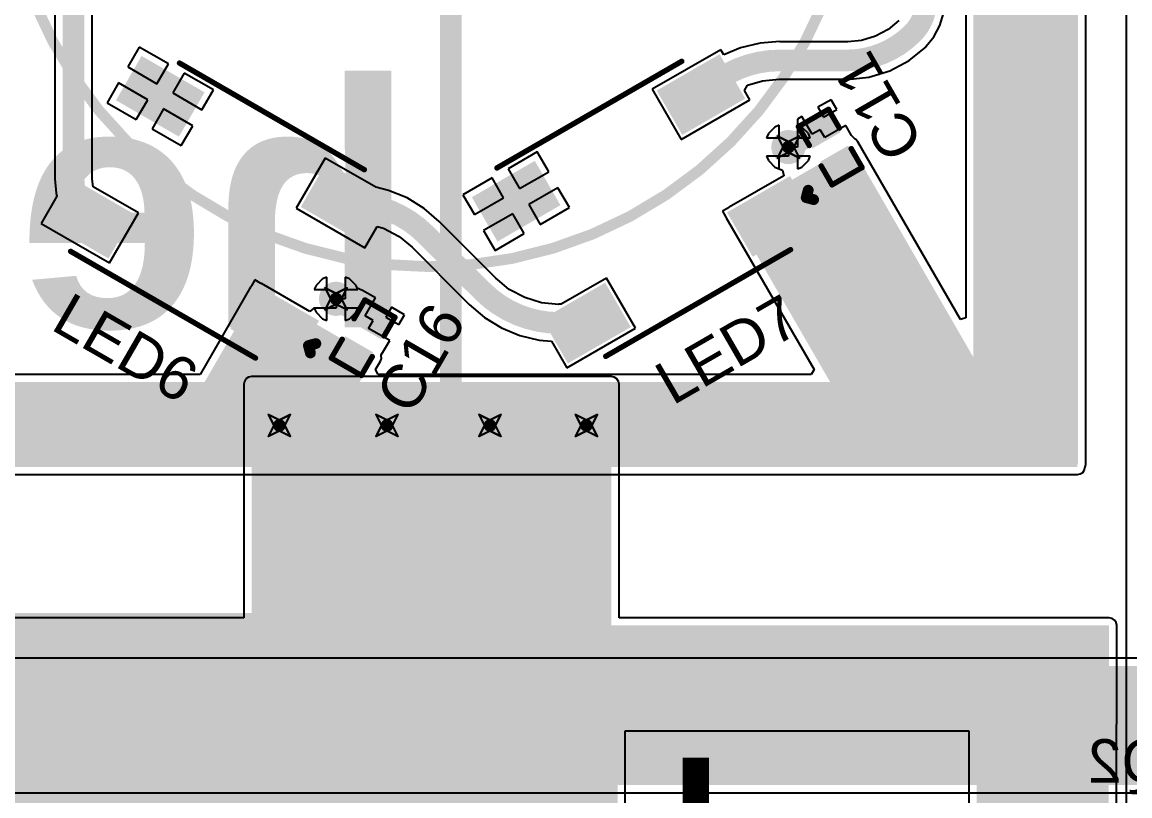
# Model space of a CAD drawing. Header units: inches. Extents: x -0.4 to 12.9, y -0.9 to 6.
# Drawn here: x 1.199 to 2.221, y 0.102 to 0.816 of the extents above; entities that cross this region are included whole.
import ezdxf

# ---------------------------------------------------------------- set-up
doc = ezdxf.new("R2010")
doc.units = ezdxf.units.IN
doc.header["$MEASUREMENT"] = 0
for name, color, linetype in [('Bottom Layer', 5, 'Continuous'), ('Bottom Overlay', 54, 'Continuous'), ('Bottom Solder', 6, 'Continuous'), ('Deimensions', 6, 'Continuous'), ('Drill Drawing', 1, 'Continuous'), ('Top Layer', 1, 'Continuous'), ('Top Overlay', 2, 'Continuous'), ('Top Paste', 8, 'Continuous'), ('Top Solder', 216, 'Continuous'), ('Via Holes', 16, 'Continuous')]:
    doc.layers.add(name, color=color, linetype=linetype)
doc.styles.add('Arial', font='', dxfattribs={"height": 0.2})
doc.styles.add('Arial_Bold', font='', dxfattribs={"height": 0.2})
doc.styles.get('Arial').set_extended_font_data('Arial')
doc.styles.get('Arial_Bold').set_extended_font_data('Arial', bold=True)

# ---------------------------------------------------------------- blocks, each defined once
blk = doc.blocks.new('WS2812B_XF02_W_27')
at = {"layer": 'Top Layer'}
for points in [[(-0.128, 0.0846), (-0.0689, 0.0846), (-0.0689, 0.0453), (-0.128, 0.0453)], [(0.128, 0.0453), (0.0689, 0.0453), (0.0689, 0.0846), (0.128, 0.0846)], [(-0.128, -0.0453), (-0.0689, -0.0453), (-0.0689, -0.0846), (-0.128, -0.0846)], [(0.0689, -0.0453), (0.128, -0.0453), (0.128, -0.0846), (0.0689, -0.0846)]]:
    blk.add_hatch(color=1, dxfattribs=at).paths.add_polyline_path(points)
at = {"layer": 'Top Paste'}
for points in [[(-0.128, 0.0846), (-0.0689, 0.0846), (-0.0689, 0.0453), (-0.128, 0.0453)], [(0.128, 0.0453), (0.0689, 0.0453), (0.0689, 0.0846), (0.128, 0.0846)], [(-0.128, -0.0453), (-0.0689, -0.0453), (-0.0689, -0.0846), (-0.128, -0.0846)], [(0.0689, -0.0453), (0.128, -0.0453), (0.128, -0.0846), (0.0689, -0.0846)]]:
    blk.add_hatch(color=8, dxfattribs=at).paths.add_polyline_path(points)
at = {"layer": 'Top Solder'}
for points in [[(-0.132, 0.0886), (-0.0649, 0.0886), (-0.0649, 0.0413), (-0.132, 0.0413)], [(0.132, 0.0413), (0.0649, 0.0413), (0.0649, 0.0886), (0.132, 0.0886)], [(-0.132, -0.0413), (-0.0649, -0.0413), (-0.0649, -0.0886), (-0.132, -0.0886)], [(0.0649, -0.0413), (0.132, -0.0413), (0.132, -0.0886), (0.0649, -0.0886)]]:
    blk.add_hatch(color=216, dxfattribs=at).paths.add_polyline_path(points)
at = {"layer": 'Top Overlay'}
for points in [[(0.0984, 0.1004, 0.005, 0.005, 0), (-0.0984, 0.1004, 0.005, 0.005, 0)], [(-0.135, 0.066, 0.01, 0.01, 0), (-0.14, 0.071, 0.01, 0.01, 0)], [(-0.14, 0.061, 0.01, 0.01, 0), (-0.14, 0.071, 0.01, 0.01, 0)], [(-0.135, 0.066, 0.01, 0.01, 0), (-0.14, 0.061, 0.01, 0.01, 0)], [(0.0984, -0.1004, 0.005, 0.005, 0), (-0.0984, -0.1004, 0.005, 0.005, 0)]]:
    blk.add_lwpolyline(points, format="xyseb", dxfattribs=at)
for points in [[(-0.0997, 0.1004, 0.0025, 0.0025, 1), (-0.0972, 0.1004, 0.0025, 0.0025, 1)], [(0.0972, 0.1004, 0.0025, 0.0025, 1), (0.0997, 0.1004, 0.0025, 0.0025, 1)], [(-0.1425, 0.071, 0.005, 0.005, 1), (-0.1375, 0.071, 0.005, 0.005, 1)], [(-0.1425, 0.071, 0.005, 0.005, 1), (-0.1375, 0.071, 0.005, 0.005, 1)], [(-0.1425, 0.061, 0.005, 0.005, 1), (-0.1375, 0.061, 0.005, 0.005, 1)], [(-0.1425, 0.061, 0.005, 0.005, 1), (-0.1375, 0.061, 0.005, 0.005, 1)], [(-0.1375, 0.066, 0.005, 0.005, 1), (-0.1325, 0.066, 0.005, 0.005, 1)], [(-0.1375, 0.066, 0.005, 0.005, 1), (-0.1325, 0.066, 0.005, 0.005, 1)], [(-0.0997, -0.1004, 0.0025, 0.0025, 1), (-0.0972, -0.1004, 0.0025, 0.0025, 1)], [(0.0972, -0.1004, 0.0025, 0.0025, 1), (0.0997, -0.1004, 0.0025, 0.0025, 1)]]:
    blk.add_lwpolyline(points, format="xyseb", close=True, dxfattribs=at)
blk = doc.blocks.new('WS2812B_XF02_W_28')
at = {"layer": 'Top Layer'}
for points in [[(-0.128, 0.0846), (-0.0689, 0.0846), (-0.0689, 0.0453), (-0.128, 0.0453)], [(0.128, 0.0453), (0.0689, 0.0453), (0.0689, 0.0846), (0.128, 0.0846)], [(-0.128, -0.0453), (-0.0689, -0.0453), (-0.0689, -0.0846), (-0.128, -0.0846)], [(0.0689, -0.0453), (0.128, -0.0453), (0.128, -0.0846), (0.0689, -0.0846)]]:
    blk.add_hatch(color=1, dxfattribs=at).paths.add_polyline_path(points)
at = {"layer": 'Top Paste'}
for points in [[(-0.128, 0.0846), (-0.0689, 0.0846), (-0.0689, 0.0453), (-0.128, 0.0453)], [(0.128, 0.0453), (0.0689, 0.0453), (0.0689, 0.0846), (0.128, 0.0846)], [(-0.128, -0.0453), (-0.0689, -0.0453), (-0.0689, -0.0846), (-0.128, -0.0846)], [(0.0689, -0.0453), (0.128, -0.0453), (0.128, -0.0846), (0.0689, -0.0846)]]:
    blk.add_hatch(color=8, dxfattribs=at).paths.add_polyline_path(points)
at = {"layer": 'Top Solder'}
for points in [[(-0.132, 0.0886), (-0.0649, 0.0886), (-0.0649, 0.0413), (-0.132, 0.0413)], [(0.132, 0.0413), (0.0649, 0.0413), (0.0649, 0.0886), (0.132, 0.0886)], [(-0.132, -0.0413), (-0.0649, -0.0413), (-0.0649, -0.0886), (-0.132, -0.0886)], [(0.0649, -0.0413), (0.132, -0.0413), (0.132, -0.0886), (0.0649, -0.0886)]]:
    blk.add_hatch(color=216, dxfattribs=at).paths.add_polyline_path(points)
at = {"layer": 'Top Overlay'}
for points in [[(0.0984, 0.1004, 0.005, 0.005, 0), (-0.0984, 0.1004, 0.005, 0.005, 0)], [(-0.14, 0.071, 0.01, 0.01, 0), (-0.14, 0.061, 0.01, 0.01, 0)], [(-0.135, 0.066, 0.01, 0.01, 0), (-0.14, 0.071, 0.01, 0.01, 0)], [(-0.135, 0.066, 0.01, 0.01, 0), (-0.14, 0.061, 0.01, 0.01, 0)], [(0.0984, -0.1004, 0.005, 0.005, 0), (-0.0984, -0.1004, 0.005, 0.005, 0)]]:
    blk.add_lwpolyline(points, format="xyseb", dxfattribs=at)
for points in [[(-0.0997, 0.1004, 0.0025, 0.0025, 1), (-0.0972, 0.1004, 0.0025, 0.0025, 1)], [(0.0972, 0.1004, 0.0025, 0.0025, 1), (0.0997, 0.1004, 0.0025, 0.0025, 1)], [(-0.1425, 0.071, 0.005, 0.005, 1), (-0.1375, 0.071, 0.005, 0.005, 1)], [(-0.1425, 0.071, 0.005, 0.005, 1), (-0.1375, 0.071, 0.005, 0.005, 1)], [(-0.1425, 0.061, 0.005, 0.005, 1), (-0.1375, 0.061, 0.005, 0.005, 1)], [(-0.1425, 0.061, 0.005, 0.005, 1), (-0.1375, 0.061, 0.005, 0.005, 1)], [(-0.1375, 0.066, 0.005, 0.005, 1), (-0.1325, 0.066, 0.005, 0.005, 1)], [(-0.1375, 0.066, 0.005, 0.005, 1), (-0.1325, 0.066, 0.005, 0.005, 1)], [(-0.0997, -0.1004, 0.0025, 0.0025, 1), (-0.0972, -0.1004, 0.0025, 0.0025, 1)], [(0.0972, -0.1004, 0.0025, 0.0025, 1), (0.0997, -0.1004, 0.0025, 0.0025, 1)]]:
    blk.add_lwpolyline(points, format="xyseb", close=True, dxfattribs=at)
blk = doc.blocks.new('C___0402_48')
at = {"layer": 'Top Layer'}
for points in [[(-0.0275, -0.0125), (-0.0275, 0.0125), (-0.0095, 0.0125), (-0.0095, -0.0125)], [(0.0095, -0.0125), (0.0095, 0.0125), (0.0275, 0.0125), (0.0275, -0.0125)]]:
    blk.add_hatch(color=1, dxfattribs=at).paths.add_polyline_path(points)
at = {"layer": 'Top Paste'}
for points in [[(-0.0275, -0.0125), (-0.0275, 0.0125), (-0.0095, 0.0125), (-0.0095, -0.0125)], [(0.0095, -0.0125), (0.0095, 0.0125), (0.0275, 0.0125), (0.0275, -0.0125)]]:
    blk.add_hatch(color=8, dxfattribs=at).paths.add_polyline_path(points)
at = {"layer": 'Top Solder'}
for points in [[(-0.0299, -0.0149), (-0.0299, 0.0149), (-0.0071, 0.0149), (-0.0071, -0.0149)], [(0.0071, -0.0149), (0.0071, 0.0149), (0.0299, 0.0149), (0.0299, -0.0149)]]:
    blk.add_hatch(color=216, dxfattribs=at).paths.add_polyline_path(points)
at = {"layer": 'Top Overlay'}
for points in [[(-0.031, -0.016, 0.005, 0.005, 0), (-0.031, 0.016, 0.005, 0.005, 0)], [(-0.011, 0.016, 0.005, 0.005, 0), (-0.031, 0.016, 0.005, 0.005, 0)], [(0.031, 0.016, 0.005, 0.005, 0), (0.011, 0.016, 0.005, 0.005, 0)], [(0.031, -0.016, 0.005, 0.005, 0), (0.031, 0.016, 0.005, 0.005, 0)], [(-0.011, -0.016, 0.005, 0.005, 0), (-0.031, -0.016, 0.005, 0.005, 0)], [(0.031, -0.016, 0.005, 0.005, 0), (0.011, -0.016, 0.005, 0.005, 0)]]:
    blk.add_lwpolyline(points, format="xyseb", dxfattribs=at)
for points in [[(-0.0323, 0.016, 0.0025, 0.0025, 1), (-0.0297, 0.016, 0.0025, 0.0025, 1)], [(-0.0323, 0.016, 0.0025, 0.0025, 1), (-0.0297, 0.016, 0.0025, 0.0025, 1)], [(-0.0123, 0.016, 0.0025, 0.0025, 1), (-0.0097, 0.016, 0.0025, 0.0025, 1)], [(0.0097, 0.016, 0.0025, 0.0025, 1), (0.0123, 0.016, 0.0025, 0.0025, 1)], [(0.0297, 0.016, 0.0025, 0.0025, 1), (0.0323, 0.016, 0.0025, 0.0025, 1)], [(0.0297, 0.016, 0.0025, 0.0025, 1), (0.0323, 0.016, 0.0025, 0.0025, 1)], [(-0.0323, -0.016, 0.0025, 0.0025, 1), (-0.0297, -0.016, 0.0025, 0.0025, 1)], [(-0.0323, -0.016, 0.0025, 0.0025, 1), (-0.0297, -0.016, 0.0025, 0.0025, 1)], [(-0.0123, -0.016, 0.0025, 0.0025, 1), (-0.0097, -0.016, 0.0025, 0.0025, 1)], [(0.0097, -0.016, 0.0025, 0.0025, 1), (0.0123, -0.016, 0.0025, 0.0025, 1)], [(0.0297, -0.016, 0.0025, 0.0025, 1), (0.0323, -0.016, 0.0025, 0.0025, 1)], [(0.0297, -0.016, 0.0025, 0.0025, 1), (0.0323, -0.016, 0.0025, 0.0025, 1)]]:
    blk.add_lwpolyline(points, format="xyseb", close=True, dxfattribs=at)
blk = doc.blocks.new('C___0402_53')
at = {"layer": 'Top Layer'}
for points in [[(-0.0275, -0.0125), (-0.0275, 0.0125), (-0.0095, 0.0125), (-0.0095, -0.0125)], [(0.0095, -0.0125), (0.0095, 0.0125), (0.0275, 0.0125), (0.0275, -0.0125)]]:
    blk.add_hatch(color=1, dxfattribs=at).paths.add_polyline_path(points)
at = {"layer": 'Top Paste'}
for points in [[(-0.0275, -0.0125), (-0.0275, 0.0125), (-0.0095, 0.0125), (-0.0095, -0.0125)], [(0.0095, -0.0125), (0.0095, 0.0125), (0.0275, 0.0125), (0.0275, -0.0125)]]:
    blk.add_hatch(color=8, dxfattribs=at).paths.add_polyline_path(points)
at = {"layer": 'Top Solder'}
for points in [[(-0.0299, -0.0149), (-0.0299, 0.0149), (-0.0071, 0.0149), (-0.0071, -0.0149)], [(0.0071, -0.0149), (0.0071, 0.0149), (0.0299, 0.0149), (0.0299, -0.0149)]]:
    blk.add_hatch(color=216, dxfattribs=at).paths.add_polyline_path(points)
at = {"layer": 'Top Overlay'}
for points in [[(-0.031, -0.016, 0.005, 0.005, 0), (-0.031, 0.016, 0.005, 0.005, 0)], [(-0.031, 0.016, 0.005, 0.005, 0), (-0.011, 0.016, 0.005, 0.005, 0)], [(0.011, 0.016, 0.005, 0.005, 0), (0.031, 0.016, 0.005, 0.005, 0)], [(0.031, -0.016, 0.005, 0.005, 0), (0.031, 0.016, 0.005, 0.005, 0)], [(-0.031, -0.016, 0.005, 0.005, 0), (-0.011, -0.016, 0.005, 0.005, 0)], [(0.011, -0.016, 0.005, 0.005, 0), (0.031, -0.016, 0.005, 0.005, 0)]]:
    blk.add_lwpolyline(points, format="xyseb", dxfattribs=at)
for points in [[(-0.0323, 0.016, 0.0025, 0.0025, 1), (-0.0297, 0.016, 0.0025, 0.0025, 1)], [(-0.0323, 0.016, 0.0025, 0.0025, 1), (-0.0297, 0.016, 0.0025, 0.0025, 1)], [(-0.0123, 0.016, 0.0025, 0.0025, 1), (-0.0097, 0.016, 0.0025, 0.0025, 1)], [(0.0097, 0.016, 0.0025, 0.0025, 1), (0.0123, 0.016, 0.0025, 0.0025, 1)], [(0.0297, 0.016, 0.0025, 0.0025, 1), (0.0323, 0.016, 0.0025, 0.0025, 1)], [(0.0297, 0.016, 0.0025, 0.0025, 1), (0.0323, 0.016, 0.0025, 0.0025, 1)], [(-0.0323, -0.016, 0.0025, 0.0025, 1), (-0.0297, -0.016, 0.0025, 0.0025, 1)], [(-0.0323, -0.016, 0.0025, 0.0025, 1), (-0.0297, -0.016, 0.0025, 0.0025, 1)], [(-0.0123, -0.016, 0.0025, 0.0025, 1), (-0.0097, -0.016, 0.0025, 0.0025, 1)], [(0.0097, -0.016, 0.0025, 0.0025, 1), (0.0123, -0.016, 0.0025, 0.0025, 1)], [(0.0297, -0.016, 0.0025, 0.0025, 1), (0.0323, -0.016, 0.0025, 0.0025, 1)], [(0.0297, -0.016, 0.0025, 0.0025, 1), (0.0323, -0.016, 0.0025, 0.0025, 1)]]:
    blk.add_lwpolyline(points, format="xyseb", close=True, dxfattribs=at)

msp = doc.modelspace()

# ---------------------------------------------------------------- hatches: boundary and pattern name
at = {"layer": 'Bottom Layer'}
h = msp.add_hatch(color=5, dxfattribs=at)
edge = h.paths.add_edge_path()
edge.add_arc((1.9064, 0.701), 0.0118, 0, 360)
h = msp.add_hatch(color=5, dxfattribs=at)
edge = h.paths.add_edge_path()
edge.add_arc((1.489, 0.5609), 0.0118, 0, 360)
for points in [[(1.411, 0.2023), (1.743, 0.2023), (1.743, 0.482), (1.411, 0.482)], [(1.0387, 0.0676), (1.7488, 0.0676), (1.7488, 0.2593), (1.0387, 0.2593)], [(1.265, 0.169), (2.2023, 0.169), (2.2023, 0.2593), (1.265, 0.2593)], [(2.08, 0.0605), (2.2019, 0.0605), (2.2019, 0.2593), (2.08, 0.2593)], [(2.08, -0.1457), (2.119, -0.1457), (2.119, 0.1616), (2.08, 0.1616)]]:
    msp.add_hatch(color=5, dxfattribs=at).paths.add_polyline_path(points)
h = msp.add_hatch(color=5, dxfattribs=at)
edge = h.paths.add_edge_path()
edge.add_arc((1.4367, 0.444), 0.0118, 0, 360)
h = msp.add_hatch(color=5, dxfattribs=at)
edge = h.paths.add_edge_path()
edge.add_arc((1.536, 0.444), 0.0118, 0, 360)
h = msp.add_hatch(color=5, dxfattribs=at)
edge = h.paths.add_edge_path()
edge.add_arc((1.631, 0.444), 0.0118, 0, 360)
h = msp.add_hatch(color=5, dxfattribs=at)
edge = h.paths.add_edge_path()
edge.add_arc((1.72, 0.444), 0.0118, 0, 360)
at = {"layer": 'Bottom Solder'}
h = msp.add_hatch(color=6, dxfattribs=at)
edge = h.paths.add_edge_path()
edge.add_arc((1.9064, 0.701), 0.0158, 0, 360)
h = msp.add_hatch(color=6, dxfattribs=at)
edge = h.paths.add_edge_path()
edge.add_arc((1.489, 0.5609), 0.0158, 0, 360)
h = msp.add_hatch(color=6, dxfattribs=at)
edge = h.paths.add_edge_path()
edge.add_arc((1.4367, 0.444), 0.0158, 0, 360)
h = msp.add_hatch(color=6, dxfattribs=at)
edge = h.paths.add_edge_path()
edge.add_arc((1.536, 0.444), 0.0158, 0, 360)
h = msp.add_hatch(color=6, dxfattribs=at)
edge = h.paths.add_edge_path()
edge.add_arc((1.631, 0.444), 0.0158, 0, 360)
h = msp.add_hatch(color=6, dxfattribs=at)
edge = h.paths.add_edge_path()
edge.add_arc((1.72, 0.444), 0.0158, 0, 360)
at = {"layer": 'Top Layer'}
for points in [[(2.0771, 0.4082), (2.1736, 0.4082), (2.1736, 1.595), (2.0771, 1.595)], [(2.0929, 0.4795), (1.9643, 0.7023), (1.8552, 0.6393), (1.9839, 0.4165)], [(1.4706, 0.4147), (1.5238, 0.5068), (1.4166, 0.5687), (1.3634, 0.4766)], [(2.173, 0.484), (0.951, 0.484), (0.951, 0.4057), (2.173, 0.4057)], [(0.9231, 0.112), (2.479, 0.112), (2.479, 0.2218), (0.9231, 0.2218)]]:
    msp.add_hatch(color=1, dxfattribs=at).paths.add_polyline_path(points)
h = msp.add_hatch(color=1, dxfattribs=at)
edge = h.paths.add_edge_path()
edge.add_arc((1.9064, 0.701), 0.0118, 0, 360)
h = msp.add_hatch(color=1, dxfattribs=at)
edge = h.paths.add_edge_path()
edge.add_arc((1.489, 0.5609), 0.0118, 0, 360)
h = msp.add_hatch(color=1, dxfattribs=at)
edge = h.paths.add_edge_path()
edge.add_arc((1.4367, 0.444), 0.0118, 0, 360)
h = msp.add_hatch(color=1, dxfattribs=at)
edge = h.paths.add_edge_path()
edge.add_arc((1.536, 0.444), 0.0118, 0, 360)
h = msp.add_hatch(color=1, dxfattribs=at)
edge = h.paths.add_edge_path()
edge.add_arc((1.631, 0.444), 0.0118, 0, 360)
h = msp.add_hatch(color=1, dxfattribs=at)
edge = h.paths.add_edge_path()
edge.add_arc((1.72, 0.444), 0.0118, 0, 360)
at = {"layer": 'Top Solder'}
h = msp.add_hatch(color=216, dxfattribs=at)
edge = h.paths.add_edge_path()
edge.add_arc((1.9064, 0.701), 0.0158, 0, 360)
h = msp.add_hatch(color=216, dxfattribs=at)
edge = h.paths.add_edge_path()
edge.add_arc((1.489, 0.5609), 0.0158, 0, 360)
h = msp.add_hatch(color=216, dxfattribs=at)
edge = h.paths.add_edge_path()
edge.add_arc((1.4367, 0.444), 0.0158, 0, 360)
h = msp.add_hatch(color=216, dxfattribs=at)
edge = h.paths.add_edge_path()
edge.add_arc((1.536, 0.444), 0.0158, 0, 360)
h = msp.add_hatch(color=216, dxfattribs=at)
edge = h.paths.add_edge_path()
edge.add_arc((1.631, 0.444), 0.0158, 0, 360)
h = msp.add_hatch(color=216, dxfattribs=at)
edge = h.paths.add_edge_path()
edge.add_arc((1.72, 0.444), 0.0158, 0, 360)
at = {"layer": 'Via Holes'}
h = msp.add_hatch(color=7, dxfattribs=at)
edge = h.paths.add_edge_path()
edge.add_arc((1.9064, 0.701), 0.00591, 0, 360)
h = msp.add_hatch(color=7, dxfattribs=at)
edge = h.paths.add_edge_path()
edge.add_arc((1.489, 0.5609), 0.00591, 0, 360)
h = msp.add_hatch(color=7, dxfattribs=at)
edge = h.paths.add_edge_path()
edge.add_arc((1.4367, 0.444), 0.00591, 0, 360)
h = msp.add_hatch(color=7, dxfattribs=at)
edge = h.paths.add_edge_path()
edge.add_arc((1.536, 0.444), 0.00591, 0, 360)
h = msp.add_hatch(color=7, dxfattribs=at)
edge = h.paths.add_edge_path()
edge.add_arc((1.631, 0.444), 0.00591, 0, 360)
h = msp.add_hatch(color=7, dxfattribs=at)
edge = h.paths.add_edge_path()
edge.add_arc((1.72, 0.444), 0.00591, 0, 360)

# ---------------------------------------------------------------- linework, layer by layer
at = {"layer": 'Bottom Layer'}
for p, q in [((2.2179, 0.981), (2.2179, 0.0513)), ((1.894, 0.7195), (1.8879, 0.7134)), ((1.8979, 0.7211), (1.894, 0.7195)), ((1.8979, 0.7095), (1.8979, 0.7211)), ((1.9187, 0.7195), (1.9149, 0.7211)), ((1.9149, 0.7211), (1.9149, 0.7095)), ((1.9249, 0.7134), (1.9187, 0.7195)), ((1.8879, 0.7134), (1.8863, 0.7095)), ((1.8863, 0.7095), (1.8979, 0.7095)), ((1.9149, 0.7095), (1.9265, 0.7095)), ((1.9265, 0.7095), (1.9249, 0.7134)), ((1.8979, 0.6925), (1.8863, 0.6925)), ((1.8863, 0.6925), (1.8879, 0.6886)), ((1.8879, 0.6886), (1.894, 0.6825)), ((1.8979, 0.6809), (1.8979, 0.6925)), ((1.9265, 0.6925), (1.9149, 0.6925)), ((1.9149, 0.6925), (1.9149, 0.6809)), ((1.9187, 0.6825), (1.9249, 0.6886)), ((1.9249, 0.6886), (1.9265, 0.6925)), ((1.894, 0.6825), (1.8979, 0.6809)), ((1.9149, 0.6809), (1.9187, 0.6825)), ((1.4705, 0.5732), (1.4689, 0.5694)), ((1.4766, 0.5794), (1.4705, 0.5732)), ((1.4805, 0.581), (1.4766, 0.5794)), ((1.4805, 0.5694), (1.4805, 0.581)), ((1.5013, 0.5794), (1.4975, 0.581)), ((1.4975, 0.581), (1.4975, 0.5694)), ((1.5075, 0.5732), (1.5013, 0.5794)), ((1.5091, 0.5694), (1.5075, 0.5732)), ((1.4689, 0.5694), (1.4805, 0.5694)), ((1.4975, 0.5694), (1.5091, 0.5694)), ((1.4805, 0.5524), (1.4689, 0.5524)), ((1.4689, 0.5524), (1.4705, 0.5485)), ((1.4805, 0.5408), (1.4805, 0.5524)), ((1.5091, 0.5524), (1.4975, 0.5524)), ((1.4975, 0.5524), (1.4975, 0.5408)), ((1.5075, 0.5485), (1.5091, 0.5524)), ((1.4705, 0.5485), (1.4766, 0.5424)), ((1.4766, 0.5424), (1.4805, 0.5408)), ((1.4975, 0.5408), (1.5013, 0.5424)), ((1.5013, 0.5424), (1.5075, 0.5485)), ((1.4044, 0.4847), (1.4038, 0.482)), ((1.4038, 0.482), (1.4038, 0.2664)), ((1.4059, 0.487), (1.4044, 0.4847)), ((1.4082, 0.4886), (1.4059, 0.487)), ((1.411, 0.4891), (1.4082, 0.4886)), ((1.743, 0.4891), (1.411, 0.4891)), ((1.7457, 0.4886), (1.743, 0.4891)), ((1.748, 0.487), (1.7457, 0.4886)), ((1.7495, 0.4847), (1.748, 0.487)), ((1.7501, 0.482), (1.7495, 0.4847)), ((1.7501, 0.2664), (1.7501, 0.482)), ((1.4038, 0.2664), (1.0387, 0.2664)), ((2.2023, 0.2664), (1.7501, 0.2664)), ((2.205, 0.2658), (2.2023, 0.2664)), ((2.2073, 0.2643), (2.205, 0.2658)), ((2.2089, 0.262), (2.2073, 0.2643)), ((2.2094, 0.2593), (2.2089, 0.262)), ((2.2094, 0.169), (2.2094, 0.2593)), ((2.209, 0.167), (2.2094, 0.169)), ((2.209, 0.0605), (2.209, 0.167)), ((1.7559, 0.0676), (1.7559, 0.1619)), ((1.7559, 0.1619), (2.0728, 0.1619)), ((2.0728, 0.1619), (2.0728, 0.0605))]:
    msp.add_line(p, q, dxfattribs=at)
at = {"layer": 'Bottom Overlay'}
for points in [[(1.5949, 0.2607, 0.02, 0.02, 0), (1.5949, 1.6386, 0.02, 0.02, 0)], [(0.217, 0.2607, 0.02, 0.02, 0), (1.5949, 0.2607, 0.02, 0.02, 0)]]:
    msp.add_lwpolyline(points, format="xyseb", dxfattribs=at)
msp.add_lwpolyline([(1.5899, 0.2607, 0.01, 0.01, 1), (1.5999, 0.2607, 0.01, 0.01, 1)], format="xyseb", close=True, dxfattribs=at)
msp.add_lwpolyline([(1.5899, 0.2607, 0.01, 0.01, 1), (1.5999, 0.2607, 0.01, 0.01, 1)], format="xyseb", close=True, dxfattribs=at)
at = {"layer": 'Deimensions'}
msp.add_lwpolyline([(1.9685, 0.9843, 0.01, 0.01, 1), (1.1811, 0.9843, 0.01, 0.01, 1)], format="xyseb", close=True, dxfattribs=at)
at = {"layer": 'Drill Drawing'}
for points in [[(1.8964, 0.711, 0.002, 0.002, 0), (1.9064, 0.706, 0.002, 0.002, 0)], [(1.8964, 0.711, 0.002, 0.002, 0), (1.9014, 0.701, 0.002, 0.002, 0)], [(1.9064, 0.706, 0.002, 0.002, 0), (1.9164, 0.711, 0.002, 0.002, 0)], [(1.9114, 0.701, 0.002, 0.002, 0), (1.9164, 0.711, 0.002, 0.002, 0)], [(1.8964, 0.691, 0.002, 0.002, 0), (1.9014, 0.701, 0.002, 0.002, 0)], [(1.8964, 0.691, 0.002, 0.002, 0), (1.9064, 0.696, 0.002, 0.002, 0)], [(1.9064, 0.696, 0.002, 0.002, 0), (1.9164, 0.691, 0.002, 0.002, 0)], [(1.9114, 0.701, 0.002, 0.002, 0), (1.9164, 0.691, 0.002, 0.002, 0)], [(1.479, 0.5709, 0.002, 0.002, 0), (1.489, 0.5659, 0.002, 0.002, 0)], [(1.479, 0.5709, 0.002, 0.002, 0), (1.484, 0.5609, 0.002, 0.002, 0)], [(1.489, 0.5659, 0.002, 0.002, 0), (1.499, 0.5709, 0.002, 0.002, 0)], [(1.494, 0.5609, 0.002, 0.002, 0), (1.499, 0.5709, 0.002, 0.002, 0)], [(1.479, 0.5509, 0.002, 0.002, 0), (1.484, 0.5609, 0.002, 0.002, 0)], [(1.479, 0.5509, 0.002, 0.002, 0), (1.489, 0.5559, 0.002, 0.002, 0)], [(1.489, 0.5559, 0.002, 0.002, 0), (1.499, 0.5509, 0.002, 0.002, 0)], [(1.494, 0.5609, 0.002, 0.002, 0), (1.499, 0.5509, 0.002, 0.002, 0)], [(1.4267, 0.454, 0.002, 0.002, 0), (1.4367, 0.449, 0.002, 0.002, 0)], [(1.4267, 0.454, 0.002, 0.002, 0), (1.4317, 0.444, 0.002, 0.002, 0)], [(1.4367, 0.449, 0.002, 0.002, 0), (1.4467, 0.454, 0.002, 0.002, 0)], [(1.4417, 0.444, 0.002, 0.002, 0), (1.4467, 0.454, 0.002, 0.002, 0)], [(1.526, 0.454, 0.002, 0.002, 0), (1.536, 0.449, 0.002, 0.002, 0)], [(1.526, 0.454, 0.002, 0.002, 0), (1.531, 0.444, 0.002, 0.002, 0)], [(1.536, 0.449, 0.002, 0.002, 0), (1.546, 0.454, 0.002, 0.002, 0)], [(1.541, 0.444, 0.002, 0.002, 0), (1.546, 0.454, 0.002, 0.002, 0)], [(1.621, 0.454, 0.002, 0.002, 0), (1.631, 0.449, 0.002, 0.002, 0)], [(1.621, 0.454, 0.002, 0.002, 0), (1.626, 0.444, 0.002, 0.002, 0)], [(1.631, 0.449, 0.002, 0.002, 0), (1.641, 0.454, 0.002, 0.002, 0)], [(1.636, 0.444, 0.002, 0.002, 0), (1.641, 0.454, 0.002, 0.002, 0)], [(1.71, 0.454, 0.002, 0.002, 0), (1.72, 0.449, 0.002, 0.002, 0)], [(1.71, 0.454, 0.002, 0.002, 0), (1.715, 0.444, 0.002, 0.002, 0)], [(1.72, 0.449, 0.002, 0.002, 0), (1.73, 0.454, 0.002, 0.002, 0)], [(1.725, 0.444, 0.002, 0.002, 0), (1.73, 0.454, 0.002, 0.002, 0)], [(1.4267, 0.434, 0.002, 0.002, 0), (1.4317, 0.444, 0.002, 0.002, 0)], [(1.4267, 0.434, 0.002, 0.002, 0), (1.4367, 0.439, 0.002, 0.002, 0)], [(1.4367, 0.439, 0.002, 0.002, 0), (1.4467, 0.434, 0.002, 0.002, 0)], [(1.4417, 0.444, 0.002, 0.002, 0), (1.4467, 0.434, 0.002, 0.002, 0)], [(1.526, 0.434, 0.002, 0.002, 0), (1.531, 0.444, 0.002, 0.002, 0)], [(1.526, 0.434, 0.002, 0.002, 0), (1.536, 0.439, 0.002, 0.002, 0)], [(1.536, 0.439, 0.002, 0.002, 0), (1.546, 0.434, 0.002, 0.002, 0)], [(1.541, 0.444, 0.002, 0.002, 0), (1.546, 0.434, 0.002, 0.002, 0)], [(1.621, 0.434, 0.002, 0.002, 0), (1.626, 0.444, 0.002, 0.002, 0)], [(1.621, 0.434, 0.002, 0.002, 0), (1.631, 0.439, 0.002, 0.002, 0)], [(1.631, 0.439, 0.002, 0.002, 0), (1.641, 0.434, 0.002, 0.002, 0)], [(1.636, 0.444, 0.002, 0.002, 0), (1.641, 0.434, 0.002, 0.002, 0)], [(1.71, 0.434, 0.002, 0.002, 0), (1.715, 0.444, 0.002, 0.002, 0)], [(1.71, 0.434, 0.002, 0.002, 0), (1.72, 0.439, 0.002, 0.002, 0)], [(1.72, 0.439, 0.002, 0.002, 0), (1.73, 0.434, 0.002, 0.002, 0)], [(1.725, 0.444, 0.002, 0.002, 0), (1.73, 0.434, 0.002, 0.002, 0)]]:
    msp.add_lwpolyline(points, format="xyseb", dxfattribs=at)
for points in [[(1.8959, 0.711, 0.001, 0.001, 1), (1.8969, 0.711, 0.001, 0.001, 1)], [(1.8959, 0.711, 0.001, 0.001, 1), (1.8969, 0.711, 0.001, 0.001, 1)], [(1.9059, 0.706, 0.001, 0.001, 1), (1.9069, 0.706, 0.001, 0.001, 1)], [(1.9059, 0.706, 0.001, 0.001, 1), (1.9069, 0.706, 0.001, 0.001, 1)], [(1.9159, 0.711, 0.001, 0.001, 1), (1.9169, 0.711, 0.001, 0.001, 1)], [(1.9159, 0.711, 0.001, 0.001, 1), (1.9169, 0.711, 0.001, 0.001, 1)], [(1.9009, 0.701, 0.001, 0.001, 1), (1.9019, 0.701, 0.001, 0.001, 1)], [(1.9009, 0.701, 0.001, 0.001, 1), (1.9019, 0.701, 0.001, 0.001, 1)], [(1.9059, 0.696, 0.001, 0.001, 1), (1.9069, 0.696, 0.001, 0.001, 1)], [(1.9059, 0.696, 0.001, 0.001, 1), (1.9069, 0.696, 0.001, 0.001, 1)], [(1.9109, 0.701, 0.001, 0.001, 1), (1.9119, 0.701, 0.001, 0.001, 1)], [(1.9109, 0.701, 0.001, 0.001, 1), (1.9119, 0.701, 0.001, 0.001, 1)], [(1.8959, 0.691, 0.001, 0.001, 1), (1.8969, 0.691, 0.001, 0.001, 1)], [(1.8959, 0.691, 0.001, 0.001, 1), (1.8969, 0.691, 0.001, 0.001, 1)], [(1.9159, 0.691, 0.001, 0.001, 1), (1.9169, 0.691, 0.001, 0.001, 1)], [(1.9159, 0.691, 0.001, 0.001, 1), (1.9169, 0.691, 0.001, 0.001, 1)], [(1.4785, 0.5709, 0.001, 0.001, 1), (1.4795, 0.5709, 0.001, 0.001, 1)], [(1.4785, 0.5709, 0.001, 0.001, 1), (1.4795, 0.5709, 0.001, 0.001, 1)], [(1.4885, 0.5659, 0.001, 0.001, 1), (1.4895, 0.5659, 0.001, 0.001, 1)], [(1.4885, 0.5659, 0.001, 0.001, 1), (1.4895, 0.5659, 0.001, 0.001, 1)], [(1.4985, 0.5709, 0.001, 0.001, 1), (1.4995, 0.5709, 0.001, 0.001, 1)], [(1.4985, 0.5709, 0.001, 0.001, 1), (1.4995, 0.5709, 0.001, 0.001, 1)], [(1.4835, 0.5609, 0.001, 0.001, 1), (1.4845, 0.5609, 0.001, 0.001, 1)], [(1.4835, 0.5609, 0.001, 0.001, 1), (1.4845, 0.5609, 0.001, 0.001, 1)], [(1.4885, 0.5559, 0.001, 0.001, 1), (1.4895, 0.5559, 0.001, 0.001, 1)], [(1.4885, 0.5559, 0.001, 0.001, 1), (1.4895, 0.5559, 0.001, 0.001, 1)], [(1.4935, 0.5609, 0.001, 0.001, 1), (1.4945, 0.5609, 0.001, 0.001, 1)], [(1.4935, 0.5609, 0.001, 0.001, 1), (1.4945, 0.5609, 0.001, 0.001, 1)], [(1.4785, 0.5509, 0.001, 0.001, 1), (1.4795, 0.5509, 0.001, 0.001, 1)], [(1.4785, 0.5509, 0.001, 0.001, 1), (1.4795, 0.5509, 0.001, 0.001, 1)], [(1.4985, 0.5509, 0.001, 0.001, 1), (1.4995, 0.5509, 0.001, 0.001, 1)], [(1.4985, 0.5509, 0.001, 0.001, 1), (1.4995, 0.5509, 0.001, 0.001, 1)], [(1.4262, 0.454, 0.001, 0.001, 1), (1.4272, 0.454, 0.001, 0.001, 1)], [(1.4262, 0.454, 0.001, 0.001, 1), (1.4272, 0.454, 0.001, 0.001, 1)], [(1.4362, 0.449, 0.001, 0.001, 1), (1.4372, 0.449, 0.001, 0.001, 1)], [(1.4362, 0.449, 0.001, 0.001, 1), (1.4372, 0.449, 0.001, 0.001, 1)], [(1.4462, 0.454, 0.001, 0.001, 1), (1.4472, 0.454, 0.001, 0.001, 1)], [(1.4462, 0.454, 0.001, 0.001, 1), (1.4472, 0.454, 0.001, 0.001, 1)], [(1.5255, 0.454, 0.001, 0.001, 1), (1.5265, 0.454, 0.001, 0.001, 1)], [(1.5255, 0.454, 0.001, 0.001, 1), (1.5265, 0.454, 0.001, 0.001, 1)], [(1.5355, 0.449, 0.001, 0.001, 1), (1.5365, 0.449, 0.001, 0.001, 1)], [(1.5355, 0.449, 0.001, 0.001, 1), (1.5365, 0.449, 0.001, 0.001, 1)], [(1.5455, 0.454, 0.001, 0.001, 1), (1.5465, 0.454, 0.001, 0.001, 1)], [(1.5455, 0.454, 0.001, 0.001, 1), (1.5465, 0.454, 0.001, 0.001, 1)], [(1.6205, 0.454, 0.001, 0.001, 1), (1.6215, 0.454, 0.001, 0.001, 1)], [(1.6205, 0.454, 0.001, 0.001, 1), (1.6215, 0.454, 0.001, 0.001, 1)], [(1.6305, 0.449, 0.001, 0.001, 1), (1.6315, 0.449, 0.001, 0.001, 1)], [(1.6305, 0.449, 0.001, 0.001, 1), (1.6315, 0.449, 0.001, 0.001, 1)], [(1.6405, 0.454, 0.001, 0.001, 1), (1.6415, 0.454, 0.001, 0.001, 1)], [(1.6405, 0.454, 0.001, 0.001, 1), (1.6415, 0.454, 0.001, 0.001, 1)], [(1.7095, 0.454, 0.001, 0.001, 1), (1.7105, 0.454, 0.001, 0.001, 1)], [(1.7095, 0.454, 0.001, 0.001, 1), (1.7105, 0.454, 0.001, 0.001, 1)], [(1.7195, 0.449, 0.001, 0.001, 1), (1.7205, 0.449, 0.001, 0.001, 1)], [(1.7195, 0.449, 0.001, 0.001, 1), (1.7205, 0.449, 0.001, 0.001, 1)], [(1.7295, 0.454, 0.001, 0.001, 1), (1.7305, 0.454, 0.001, 0.001, 1)], [(1.7295, 0.454, 0.001, 0.001, 1), (1.7305, 0.454, 0.001, 0.001, 1)], [(1.4312, 0.444, 0.001, 0.001, 1), (1.4322, 0.444, 0.001, 0.001, 1)], [(1.4312, 0.444, 0.001, 0.001, 1), (1.4322, 0.444, 0.001, 0.001, 1)], [(1.4362, 0.439, 0.001, 0.001, 1), (1.4372, 0.439, 0.001, 0.001, 1)], [(1.4362, 0.439, 0.001, 0.001, 1), (1.4372, 0.439, 0.001, 0.001, 1)], [(1.4412, 0.444, 0.001, 0.001, 1), (1.4422, 0.444, 0.001, 0.001, 1)], [(1.4412, 0.444, 0.001, 0.001, 1), (1.4422, 0.444, 0.001, 0.001, 1)], [(1.5305, 0.444, 0.001, 0.001, 1), (1.5315, 0.444, 0.001, 0.001, 1)], [(1.5305, 0.444, 0.001, 0.001, 1), (1.5315, 0.444, 0.001, 0.001, 1)], [(1.5355, 0.439, 0.001, 0.001, 1), (1.5365, 0.439, 0.001, 0.001, 1)], [(1.5355, 0.439, 0.001, 0.001, 1), (1.5365, 0.439, 0.001, 0.001, 1)], [(1.5405, 0.444, 0.001, 0.001, 1), (1.5415, 0.444, 0.001, 0.001, 1)], [(1.5405, 0.444, 0.001, 0.001, 1), (1.5415, 0.444, 0.001, 0.001, 1)], [(1.6255, 0.444, 0.001, 0.001, 1), (1.6265, 0.444, 0.001, 0.001, 1)], [(1.6255, 0.444, 0.001, 0.001, 1), (1.6265, 0.444, 0.001, 0.001, 1)], [(1.6305, 0.439, 0.001, 0.001, 1), (1.6315, 0.439, 0.001, 0.001, 1)], [(1.6305, 0.439, 0.001, 0.001, 1), (1.6315, 0.439, 0.001, 0.001, 1)], [(1.6355, 0.444, 0.001, 0.001, 1), (1.6365, 0.444, 0.001, 0.001, 1)], [(1.6355, 0.444, 0.001, 0.001, 1), (1.6365, 0.444, 0.001, 0.001, 1)], [(1.7145, 0.444, 0.001, 0.001, 1), (1.7155, 0.444, 0.001, 0.001, 1)], [(1.7145, 0.444, 0.001, 0.001, 1), (1.7155, 0.444, 0.001, 0.001, 1)], [(1.7195, 0.439, 0.001, 0.001, 1), (1.7205, 0.439, 0.001, 0.001, 1)], [(1.7195, 0.439, 0.001, 0.001, 1), (1.7205, 0.439, 0.001, 0.001, 1)], [(1.7245, 0.444, 0.001, 0.001, 1), (1.7255, 0.444, 0.001, 0.001, 1)], [(1.7245, 0.444, 0.001, 0.001, 1), (1.7255, 0.444, 0.001, 0.001, 1)], [(1.4262, 0.434, 0.001, 0.001, 1), (1.4272, 0.434, 0.001, 0.001, 1)], [(1.4262, 0.434, 0.001, 0.001, 1), (1.4272, 0.434, 0.001, 0.001, 1)], [(1.4462, 0.434, 0.001, 0.001, 1), (1.4472, 0.434, 0.001, 0.001, 1)], [(1.4462, 0.434, 0.001, 0.001, 1), (1.4472, 0.434, 0.001, 0.001, 1)], [(1.5255, 0.434, 0.001, 0.001, 1), (1.5265, 0.434, 0.001, 0.001, 1)], [(1.5255, 0.434, 0.001, 0.001, 1), (1.5265, 0.434, 0.001, 0.001, 1)], [(1.5455, 0.434, 0.001, 0.001, 1), (1.5465, 0.434, 0.001, 0.001, 1)], [(1.5455, 0.434, 0.001, 0.001, 1), (1.5465, 0.434, 0.001, 0.001, 1)], [(1.6205, 0.434, 0.001, 0.001, 1), (1.6215, 0.434, 0.001, 0.001, 1)], [(1.6205, 0.434, 0.001, 0.001, 1), (1.6215, 0.434, 0.001, 0.001, 1)], [(1.6405, 0.434, 0.001, 0.001, 1), (1.6415, 0.434, 0.001, 0.001, 1)], [(1.6405, 0.434, 0.001, 0.001, 1), (1.6415, 0.434, 0.001, 0.001, 1)], [(1.7095, 0.434, 0.001, 0.001, 1), (1.7105, 0.434, 0.001, 0.001, 1)], [(1.7095, 0.434, 0.001, 0.001, 1), (1.7105, 0.434, 0.001, 0.001, 1)], [(1.7295, 0.434, 0.001, 0.001, 1), (1.7305, 0.434, 0.001, 0.001, 1)], [(1.7295, 0.434, 0.001, 0.001, 1), (1.7305, 0.434, 0.001, 0.001, 1)]]:
    msp.add_lwpolyline(points, format="xyseb", close=True, dxfattribs=at)
at = {"layer": 'Top Layer'}
for p, q in [((2.1808, 0.4082), (2.1808, 1.595)), ((2.07, 1.046), (2.07, 0.5432)), ((1.2294, 0.8493), (1.2294, 0.6718)), ((1.2641, 0.6718), (1.2641, 0.8493)), ((2.0084, 0.8178), (1.9985, 0.8097)), ((2.0462, 0.8132), (2.0496, 0.8244)), ((1.9985, 0.8097), (1.9867, 0.8034)), ((2.0407, 0.8028), (2.0462, 0.8132)), ((1.8986, 0.7984), (1.8802, 0.7969)), ((1.8986, 0.7983), (1.8986, 0.7984)), ((1.9606, 0.7983), (1.8986, 0.7983)), ((1.9612, 0.7982), (1.9606, 0.7983)), ((1.9739, 0.7995), (1.9612, 0.7982)), ((1.9867, 0.8034), (1.9739, 0.7995)), ((2.0335, 0.7941), (2.0407, 0.8028)), ((1.3074, 0.7933), (1.2968, 0.775)), ((1.3343, 0.7778), (1.3074, 0.7933)), ((1.844, 0.7909), (1.7807, 0.7544)), ((1.8467, 0.7862), (1.844, 0.7909)), ((1.8623, 0.7926), (1.8467, 0.7862)), ((1.8802, 0.7969), (1.8623, 0.7926)), ((2.0178, 0.7808), (2.0334, 0.7936)), ((2.0333, 0.7937), (2.0335, 0.7941)), ((2.0334, 0.7936), (2.0333, 0.7937)), ((1.3237, 0.7595), (1.3343, 0.7778)), ((2, 0.7713), (2.0178, 0.7808)), ((1.2968, 0.775), (1.3237, 0.7595)), ((1.349, 0.7693), (1.3384, 0.751)), ((1.3759, 0.7538), (1.349, 0.7693)), ((1.9807, 0.7655), (2, 0.7713)), ((1.2883, 0.7602), (1.2777, 0.7419)), ((1.3152, 0.7447), (1.2883, 0.7602)), ((1.8658, 0.7531), (1.8687, 0.7581)), ((1.8687, 0.7581), (1.8824, 0.7623)), ((1.8824, 0.7623), (1.8978, 0.7638)), ((1.8978, 0.7638), (1.8986, 0.7637)), ((1.8986, 0.7637), (1.9606, 0.7637)), ((1.9606, 0.7635), (1.9807, 0.7655)), ((1.9606, 0.7637), (1.9606, 0.7635)), ((1.3384, 0.751), (1.3653, 0.7354)), ((1.3653, 0.7354), (1.3759, 0.7538)), ((1.7807, 0.7544), (1.8074, 0.7081)), ((1.8707, 0.7447), (1.8658, 0.7531)), ((1.2777, 0.7419), (1.3046, 0.7264)), ((1.3046, 0.7264), (1.3152, 0.7447)), ((1.3299, 0.7362), (1.3193, 0.7179)), ((1.3568, 0.7207), (1.3299, 0.7362)), ((1.8074, 0.7081), (1.8707, 0.7447)), ((1.9457, 0.7447), (1.9336, 0.7377)), ((1.9336, 0.7377), (1.9389, 0.7286)), ((1.951, 0.7356), (1.9457, 0.7447)), ((1.9189, 0.7292), (1.9149, 0.7269)), ((1.9149, 0.7269), (1.9149, 0.701)), ((1.9284, 0.7128), (1.9189, 0.7292)), ((1.9389, 0.7286), (1.951, 0.7356)), ((1.3193, 0.7179), (1.3462, 0.7024)), ((1.3462, 0.7024), (1.3568, 0.7207)), ((1.894, 0.7195), (1.8879, 0.7134)), ((1.8979, 0.7211), (1.894, 0.7195)), ((1.8979, 0.7095), (1.8979, 0.7211)), ((1.9358, 0.717), (1.9284, 0.7128)), ((1.94, 0.7097), (1.9358, 0.717)), ((1.9595, 0.7209), (1.94, 0.7097)), ((1.9647, 0.7118), (1.9595, 0.7209)), ((1.8879, 0.7134), (1.8863, 0.7095)), ((1.8863, 0.7095), (1.8979, 0.7095)), ((1.9679, 0.7083), (1.9647, 0.7118)), ((1.9647, 0.7118), (1.9647, 0.7118)), ((1.9687, 0.7079), (1.9679, 0.7083)), ((1.9705, 0.7058), (1.9687, 0.7079)), ((2.0651, 0.5419), (1.9705, 0.7058)), ((1.6746, 0.6966), (1.6477, 0.681)), ((1.6852, 0.6782), (1.6746, 0.6966)), ((1.9149, 0.701), (1.9064, 0.701)), ((1.9064, 0.701), (1.9064, 0.6925)), ((1.479, 0.6908), (1.4523, 0.6446)), ((1.5256, 0.6639), (1.479, 0.6908)), ((1.9064, 0.6925), (1.8863, 0.6925)), ((1.8863, 0.6925), (1.8879, 0.6886)), ((1.8879, 0.6886), (1.894, 0.6825)), ((1.6477, 0.681), (1.6583, 0.6627)), ((1.6583, 0.6627), (1.6852, 0.6782)), ((1.9021, 0.6746), (1.8517, 0.6455)), ((1.894, 0.6825), (1.9009, 0.6797)), ((1.9009, 0.6797), (1.9021, 0.6746)), ((1.2294, 0.6718), (1.2294, 0.6718)), ((1.2294, 0.6718), (1.2307, 0.6583)), ((1.264, 0.6714), (1.2641, 0.6718)), ((1.2649, 0.6644), (1.264, 0.6714)), ((1.3068, 0.6402), (1.2649, 0.6644)), ((1.633, 0.6725), (1.6061, 0.657)), ((1.6436, 0.6542), (1.633, 0.6725)), ((1.2315, 0.6558), (1.2169, 0.6305)), ((1.2307, 0.6583), (1.2315, 0.6558)), ((1.5375, 0.661), (1.5256, 0.6639)), ((1.5545, 0.654), (1.5375, 0.661)), ((1.6061, 0.657), (1.6167, 0.6387)), ((1.6167, 0.6387), (1.6436, 0.6542)), ((1.6937, 0.6635), (1.6668, 0.648)), ((1.7043, 0.6451), (1.6937, 0.6635)), ((1.4523, 0.6446), (1.5156, 0.608)), ((1.5702, 0.6444), (1.5545, 0.654)), ((1.5842, 0.6324), (1.5702, 0.6444)), ((1.6668, 0.648), (1.6774, 0.6296)), ((1.6774, 0.6296), (1.7043, 0.6451)), ((1.8511, 0.645), (1.8457, 0.6418)), ((1.8517, 0.6455), (1.8511, 0.645)), ((1.2801, 0.594), (1.3068, 0.6402)), ((1.6521, 0.6395), (1.6252, 0.624)), ((1.6627, 0.6211), (1.6521, 0.6395)), ((1.8457, 0.6418), (1.8488, 0.6364)), ((1.8488, 0.6364), (1.8491, 0.6357)), ((1.8491, 0.6357), (1.93, 0.4955)), ((1.2169, 0.6305), (1.2801, 0.594)), ((1.5156, 0.608), (1.527, 0.6278)), ((1.527, 0.6278), (1.5329, 0.626)), ((1.5329, 0.626), (1.5473, 0.6183)), ((1.6364, 0.5801), (1.5842, 0.6324)), ((1.5842, 0.6324), (1.5842, 0.6324)), ((1.6252, 0.624), (1.6358, 0.6056)), ((1.5473, 0.6183), (1.5592, 0.6085)), ((1.6358, 0.6056), (1.6627, 0.6211)), ((1.5592, 0.6085), (1.5597, 0.6079)), ((1.5597, 0.6079), (1.6084, 0.5591)), ((1.4109, 0.5728), (1.4104, 0.5723)), ((1.414, 0.5783), (1.4109, 0.5728)), ((1.4195, 0.5751), (1.414, 0.5783)), ((1.4202, 0.5749), (1.4195, 0.5751)), ((1.4648, 0.5491), (1.4202, 0.5749)), ((1.4202, 0.5749), (1.4202, 0.5749)), ((1.4705, 0.5732), (1.4689, 0.5694)), ((1.4766, 0.5794), (1.4705, 0.5732)), ((1.4805, 0.581), (1.4766, 0.5794)), ((1.4805, 0.5694), (1.4805, 0.581)), ((1.5013, 0.5794), (1.4975, 0.581)), ((1.4975, 0.581), (1.4975, 0.5609)), ((1.5075, 0.5732), (1.5013, 0.5794)), ((1.5086, 0.5706), (1.5075, 0.5732)), ((1.6401, 0.5768), (1.6364, 0.5801)), ((1.6364, 0.5801), (1.6364, 0.5801)), ((1.6488, 0.5696), (1.6401, 0.5768)), ((1.7385, 0.5799), (1.6968, 0.5559)), ((1.7652, 0.5337), (1.7385, 0.5799)), ((1.4104, 0.5723), (1.3636, 0.4911)), ((1.4689, 0.5694), (1.4805, 0.5694)), ((1.5133, 0.5687), (1.5086, 0.5706)), ((1.5254, 0.5617), (1.5133, 0.5687)), ((1.5133, 0.5687), (1.5133, 0.5687)), ((1.6632, 0.562), (1.6488, 0.5696)), ((1.4686, 0.5524), (1.4648, 0.5491)), ((1.489, 0.5524), (1.4686, 0.5524)), ((1.4975, 0.5609), (1.489, 0.5609)), ((1.489, 0.5609), (1.489, 0.5524)), ((1.5159, 0.5453), (1.5254, 0.5617)), ((1.5401, 0.5532), (1.5349, 0.5441)), ((1.5522, 0.5462), (1.5401, 0.5532)), ((1.6084, 0.5591), (1.6119, 0.5556)), ((1.6119, 0.5556), (1.6119, 0.5556)), ((1.6119, 0.5556), (1.6259, 0.5436)), ((1.6787, 0.5573), (1.6632, 0.562)), ((1.6941, 0.5558), (1.6787, 0.5573)), ((1.6949, 0.5559), (1.6941, 0.5558)), ((1.6968, 0.5559), (1.6949, 0.5559)), ((1.5232, 0.541), (1.5159, 0.5453)), ((1.5349, 0.5441), (1.547, 0.5371)), ((1.547, 0.5371), (1.5522, 0.5462)), ((1.6259, 0.5436), (1.6416, 0.534)), ((2.07, 0.5432), (2.0651, 0.5419)), ((1.519, 0.5336), (1.5232, 0.541)), ((1.5385, 0.5224), (1.519, 0.5336)), ((1.6416, 0.534), (1.6586, 0.527)), ((1.7019, 0.4972), (1.7652, 0.5337)), ((1.5332, 0.5133), (1.5385, 0.5224)), ((1.6586, 0.527), (1.6765, 0.5227)), ((1.6765, 0.5227), (1.6877, 0.5218)), ((1.6877, 0.5218), (1.7019, 0.4972)), ((1.5305, 0.5091), (1.5332, 0.5133)), ((1.5255, 0.4955), (1.53, 0.5032)), ((1.53, 0.5032), (1.5309, 0.5059)), ((1.5307, 0.5086), (1.5305, 0.5091)), ((1.5309, 0.5059), (1.5307, 0.5086)), ((1.3636, 0.4911), (1.0601, 0.4911)), ((1.528, 0.4911), (1.5255, 0.4955)), ((1.9275, 0.4911), (1.528, 0.4911)), ((1.93, 0.4955), (1.9275, 0.4911)), ((0.951, 0.3986), (2.173, 0.3986)), ((2.173, 0.3986), (2.1757, 0.3992)), ((2.1757, 0.3992), (2.178, 0.4007)), ((2.178, 0.4007), (2.1796, 0.403)), ((2.1796, 0.403), (2.18, 0.4053)), ((2.18, 0.4053), (2.1802, 0.4055)), ((2.1802, 0.4055), (2.1808, 0.4082)), ((2.3779, 0.229), (0.9231, 0.229)), ((0.9231, 0.1049), (2.479, 0.1049))]:
    msp.add_line(p, q, dxfattribs=at)
for points in [[(1.2468, 0.6718, 0.02, 0.02, 0), (1.2468, 0.8858, 0.02, 0.02, 0)], [(2.0335, 0.8361, 0.02, 0.02, -0.198912), (2.021, 0.806, 0.02, 0.02, 0)], [(2.021, 0.806, 0.02, 0.02, -0.198912), (1.9606, 0.781, 0.02, 0.02, 0)], [(1.8279, 0.7517, 0.02, 0.02, -0.198912), (1.8986, 0.781, 0.02, 0.02, 0)], [(1.8986, 0.781, 0.02, 0.02, 0), (1.9606, 0.781, 0.02, 0.02, 0)], [(1.8257, 0.7495, 0.02, 0.02, 0), (1.8279, 0.7517, 0.02, 0.02, 0)], [(1.9064, 0.701, 0.02, 0.02, 0), (1.9387, 0.7188, 0.02, 0.02, 0)], [(1.2618, 0.6353, 0.02, 0.02, -0.198912), (1.2468, 0.6718, 0.02, 0.02, 0)], [(1.4973, 0.6494, 0.02, 0.02, 0), (1.5012, 0.6494, 0.02, 0.02, 0)], [(1.5012, 0.6494, 0.02, 0.02, -0.198912), (1.5719, 0.6201, 0.02, 0.02, 0)], [(1.5719, 0.6201, 0.02, 0.02, 0), (1.6242, 0.5679, 0.02, 0.02, 0)], [(1.6949, 0.5386, 0.02, 0.02, -0.198912), (1.6242, 0.5679, 0.02, 0.02, 0)], [(1.4891, 0.5602, 0.02, 0.02, 0), (1.5152, 0.5452, 0.02, 0.02, 0)], [(1.5152, 0.5452, 0.02, 0.02, 0), (1.526, 0.539, 0.02, 0.02, 0)], [(1.6949, 0.5386, 0.02, 0.02, 0), (1.7202, 0.5386, 0.02, 0.02, 0)]]:
    msp.add_lwpolyline(points, format="xyseb", dxfattribs=at)
for points in [[(2.016, 0.806, 0.01, 0.01, 1), (2.026, 0.806, 0.01, 0.01, 1)], [(2.016, 0.806, 0.01, 0.01, 1), (2.026, 0.806, 0.01, 0.01, 1)], [(1.8936, 0.781, 0.01, 0.01, 1), (1.9036, 0.781, 0.01, 0.01, 1)], [(1.8936, 0.781, 0.01, 0.01, 1), (1.9036, 0.781, 0.01, 0.01, 1)], [(1.9556, 0.781, 0.01, 0.01, 1), (1.9656, 0.781, 0.01, 0.01, 1)], [(1.9556, 0.781, 0.01, 0.01, 1), (1.9656, 0.781, 0.01, 0.01, 1)], [(1.8207, 0.7495, 0.01, 0.01, 1), (1.8307, 0.7495, 0.01, 0.01, 1)], [(1.8229, 0.7517, 0.01, 0.01, 1), (1.8329, 0.7517, 0.01, 0.01, 1)], [(1.8229, 0.7517, 0.01, 0.01, 1), (1.8329, 0.7517, 0.01, 0.01, 1)], [(1.9337, 0.7188, 0.01, 0.01, 1), (1.9437, 0.7188, 0.01, 0.01, 1)], [(1.9014, 0.701, 0.01, 0.01, 1), (1.9114, 0.701, 0.01, 0.01, 1)], [(1.2418, 0.6718, 0.01, 0.01, 1), (1.2518, 0.6718, 0.01, 0.01, 1)], [(1.2418, 0.6718, 0.01, 0.01, 1), (1.2518, 0.6718, 0.01, 0.01, 1)], [(1.4923, 0.6494, 0.01, 0.01, 1), (1.5023, 0.6494, 0.01, 0.01, 1)], [(1.4962, 0.6494, 0.01, 0.01, 1), (1.5062, 0.6494, 0.01, 0.01, 1)], [(1.4962, 0.6494, 0.01, 0.01, 1), (1.5062, 0.6494, 0.01, 0.01, 1)], [(1.2568, 0.6353, 0.01, 0.01, 1), (1.2668, 0.6353, 0.01, 0.01, 1)], [(1.5669, 0.6201, 0.01, 0.01, 1), (1.5769, 0.6201, 0.01, 0.01, 1)], [(1.5669, 0.6201, 0.01, 0.01, 1), (1.5769, 0.6201, 0.01, 0.01, 1)], [(1.6192, 0.5679, 0.01, 0.01, 1), (1.6292, 0.5679, 0.01, 0.01, 1)], [(1.6192, 0.5679, 0.01, 0.01, 1), (1.6292, 0.5679, 0.01, 0.01, 1)], [(1.4841, 0.5602, 0.01, 0.01, 1), (1.4941, 0.5602, 0.01, 0.01, 1)], [(1.5102, 0.5452, 0.01, 0.01, 1), (1.5202, 0.5452, 0.01, 0.01, 1)], [(1.5102, 0.5452, 0.01, 0.01, 1), (1.5202, 0.5452, 0.01, 0.01, 1)], [(1.521, 0.539, 0.01, 0.01, 1), (1.531, 0.539, 0.01, 0.01, 1)], [(1.6899, 0.5386, 0.01, 0.01, 1), (1.6999, 0.5386, 0.01, 0.01, 1)], [(1.6899, 0.5386, 0.01, 0.01, 1), (1.6999, 0.5386, 0.01, 0.01, 1)], [(1.7152, 0.5386, 0.01, 0.01, 1), (1.7252, 0.5386, 0.01, 0.01, 1)]]:
    msp.add_lwpolyline(points, format="xyseb", close=True, dxfattribs=at)

# ---------------------------------------------------------------- block references
for name, p, rotation in [('WS2812B_XF02_W_28', (1.3796, 0.6424), 150), ('WS2812B_XF02_W_27', (1.7729, 0.644), 210), ('C___0402_53', (1.945, 0.701), 300.0000000000001), ('C___0402_48', (1.514, 0.525), 240)]:
    msp.add_blockref(name, p, dxfattribs=dict(rotation=rotation))

# ---------------------------------------------------------------- texts
at = {"layer": 'Bottom Overlay', "text_generation_flag": 2}
for s, height, style, p in [('here', 0.225, 'Arial_Bold', (1.5621, 0.5347)), ('Q2', 0.04, 'Arial', (2.2573, 0.1143))]:
    msp.add_text(s, height=height, dxfattribs=dict(at, style=style)).set_placement(p)
at = {"layer": 'Bottom Overlay', "style": 'Arial_Bold', "text_generation_flag": 2}
msp.add_text('INPUT', height=0.15, rotation=270, dxfattribs=at).set_placement((1.6832, -0.4892))
at = {"layer": 'Top Overlay', "style": 'Arial'}
for s, rotation, p in [('C11', 120, (2.0319, 0.7038)), ('LED6', 330, (1.2245, 0.5333)), ('LED7', 30, (1.7995, 0.462)), ('C16', 60, (1.5586, 0.452))]:
    msp.add_text(s, height=0.04, rotation=rotation, dxfattribs=at).set_placement(p)

doc.saveas('drawing.dxf')
